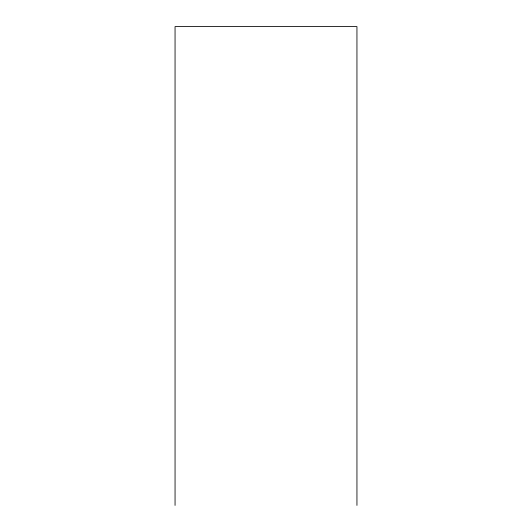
<?xml version="1.0" encoding="UTF-8"?>
<svg xmlns="http://www.w3.org/2000/svg" width="532" height="532" viewBox="0 0 532 532"><rect width="100%" height="100%" fill="white"/><g stroke="black" fill="none" stroke-linecap="round" stroke-linejoin="round"><path stroke-width="0.8" d="M356.945 505.4L356.945 26.6L175.055 26.6L175.055 505.4"/></g></svg>
